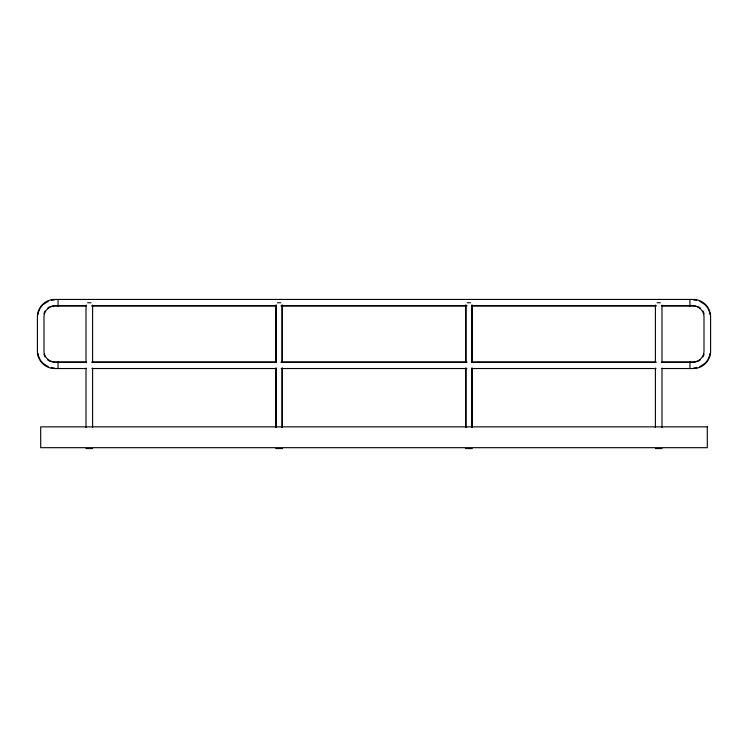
<?xml version="1.0" encoding="UTF-8"?>
<svg xmlns="http://www.w3.org/2000/svg" width="748" height="748" viewBox="0 0 748 748"><rect width="100%" height="100%" fill="white"/><g stroke="black" fill="none" stroke-linecap="round" stroke-linejoin="round"><path stroke-width="1.12" d="M38.139 314.366L38.419 312.29M709.581 355.683L709.861 353.608M38.831 311.28L40.083 308.26M43.926 313.767L45.03 311.112M702.97 356.861L704.074 354.206M707.917 359.713L709.169 356.684M40.757 307.391L42.748 304.791L48.237 301.294M707.243 360.583L705.252 363.182L699.763 366.679M47.545 308.241L49.069 307.073M698.931 360.901L700.455 359.732M49.957 306.708L54.772 305.567L86.085 305.567M698.043 361.265L693.228 362.406L661.915 362.406M51.294 300.322L54.398 299.911M693.602 368.063L696.706 367.651M87.656 302.744L90.957 302.744M277.452 302.744L280.752 302.744M467.248 302.744L470.548 302.744M657.043 302.744L660.344 302.744M91.929 305.567L276.47 305.567M281.145 305.567L466.855 305.567M471.53 305.567L656.071 305.567M661.915 305.567L693.228 305.567L698.043 306.708M86.085 306.035L54.8 306.035C48.975 305.932 43.898 311.018 44.001 316.843L44.001 351.13C43.898 356.955 48.975 362.032 54.8 361.939L86.085 361.939M91.929 306.035L276.47 306.035M281.145 306.035L466.855 306.035M471.53 306.035L656.071 306.035M661.915 306.035L693.2 306.035C699.025 305.932 704.102 311.018 703.999 316.843L703.999 351.13C704.102 356.955 699.025 362.032 693.2 361.939L661.915 361.939M91.929 361.939L276.47 361.939M281.145 361.939L466.855 361.939M471.53 361.939L656.071 361.939M86.085 362.406L54.772 362.406L49.957 361.265M91.929 362.406L276.47 362.406M281.145 362.406L466.855 362.406M471.53 362.406L656.071 362.406M86.085 368.53L54.37 368.53C45.329 368.521 37.409 360.601 37.4 351.56L37.4 316.413C37.409 307.372 45.329 299.452 54.37 299.443L693.63 299.443C702.671 299.452 710.591 307.372 710.6 316.413L710.6 351.56C710.591 360.601 702.671 368.521 693.63 368.53L661.915 368.53M91.929 368.53L276.47 368.53M281.145 368.53L466.855 368.53M471.53 368.53L656.071 368.53M86.011 448.557L92.602 448.557M275.806 448.557L282.398 448.557M465.602 448.557L472.194 448.557M655.398 448.557L661.989 448.557M693.602 299.911L696.706 300.322M51.294 367.651L54.398 368.063M699.763 301.294L705.252 304.791L707.243 307.391M48.237 366.679L42.748 363.182L40.757 360.583M698.931 307.073L700.455 308.241M47.545 359.732L49.069 360.901M707.917 308.26L709.169 311.28M702.97 311.112L704.074 313.767M43.926 354.206L45.03 356.861M38.831 356.684L40.083 359.713M709.581 312.29L709.861 314.366M38.139 353.608L38.419 355.683M689.946 299.443L689.946 306.035M689.946 361.939L689.946 368.53M661.989 305.072L661.989 362.238M661.989 368.063L661.989 427.557M655.398 305.072L655.398 362.238M655.398 368.063L655.398 427.557M472.194 305.072L472.194 362.238M472.194 368.063L472.194 427.557M471.726 305.072L471.726 362.238M471.726 368.063L471.726 427.557M466.069 305.072L466.069 362.238M466.069 368.063L466.069 427.557M465.602 305.072L465.602 362.238M465.602 368.063L465.602 427.557M282.398 305.072L282.398 362.238M282.398 368.063L282.398 427.557M281.931 305.072L281.931 362.238M281.931 368.063L281.931 427.557M276.274 305.072L276.274 362.238M276.274 368.063L276.274 427.557M275.806 305.072L275.806 362.238M275.806 368.063L275.806 427.557M92.602 305.072L92.602 362.238M92.602 368.063L92.602 427.557M86.011 305.072L86.011 362.238M86.011 368.063L86.011 427.557M58.054 299.443L58.054 306.035M58.054 361.939L58.054 368.53M707.299 426.856L40.701 426.856L40.701 447.687L707.299 447.687L707.299 426.856"/></g></svg>
